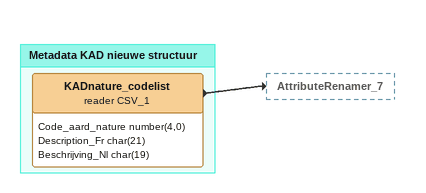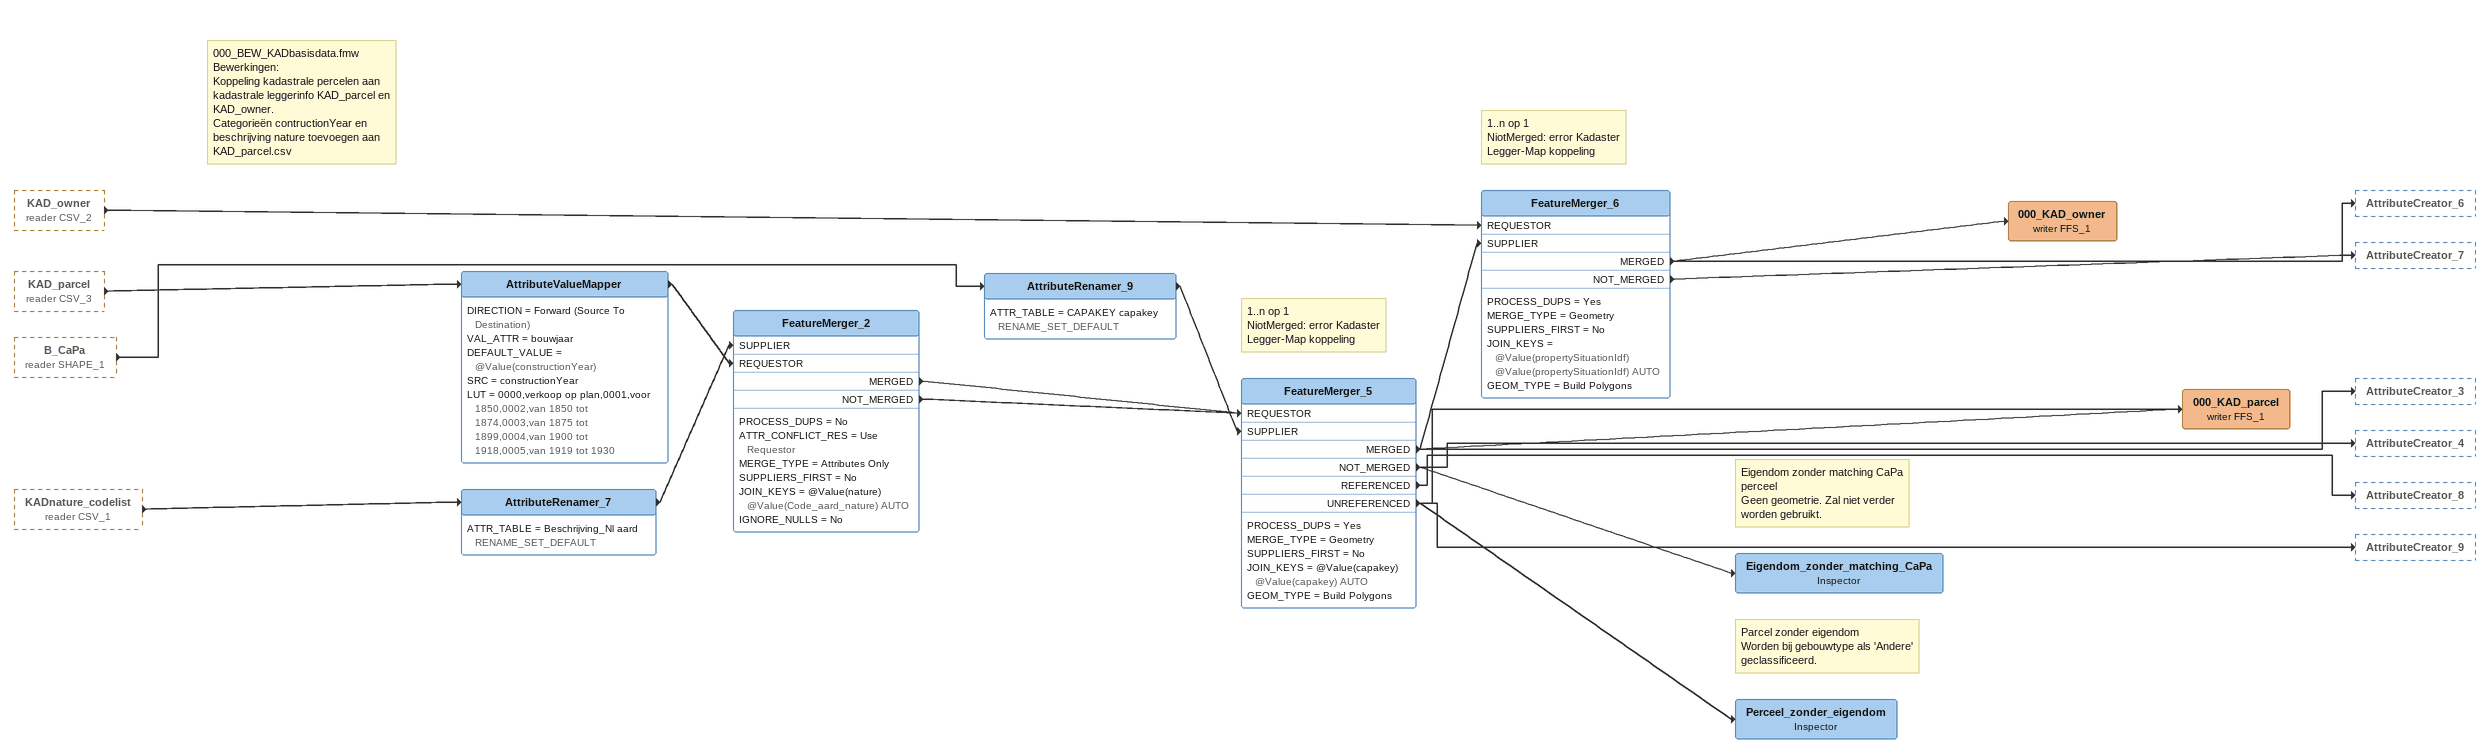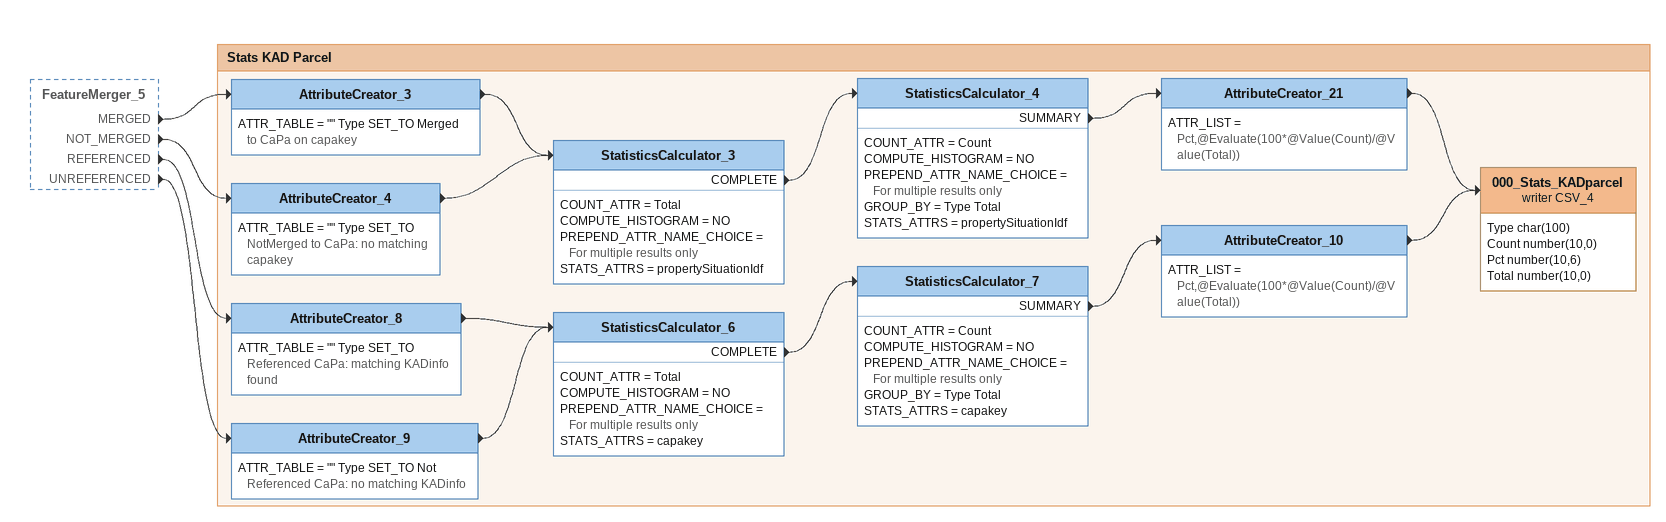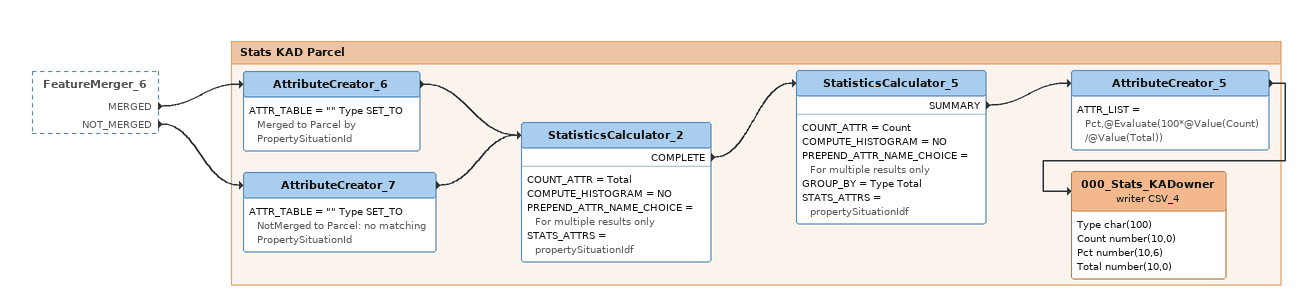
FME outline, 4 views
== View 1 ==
Bookmark: Metadata KAD nieuwe structuur
KADnature_codelist (reader CSV_1)
    attributes: Code_aard_nature number(4,0), Description_Fr char(21), Beschrijving_Nl char(19)
    -> AttributeRenamer_7

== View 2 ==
KAD_owner (reader CSV_2) [outside]
    -> FeatureMerger_6 [REQUESTOR]
KAD_parcel (reader CSV_3) [outside]
    -> AttributeValueMapper
B_CaPa (reader SHAPE_1) [outside]
    -> AttributeRenamer_9
KADnature_codelist (reader CSV_1) [outside]
    -> AttributeRenamer_7
AttributeRenamer_9
    ATTR_TABLE = CAPAKEY capakey RENAME_SET_DEFAULT
    -> FeatureMerger_5 [SUPPLIER]
Note: 000_BEW_KADbasisdata.fmw / Bewerkingen: / Koppeling kadastrale percelen aan kadastrale leggerinfo KAD_parcel en KAD_owner. / Categorieën contructionYear en beschrijving nature toevoegen aan KAD_parcel.csv
AttributeValueMapper
    DIRECTION = Forward (Source To Destination)
    VAL_ATTR = bouwjaar
    DEFAULT_VALUE = @Value(constructionYear)
    SRC = constructionYear
    LUT = 0000,verkoop op plan,0001,voor 1850,0002,van 1850 tot 1874,0003,van 1875 tot 1899,0004,van 1900 tot 1918,0005,van 1919 tot 1930
    -> FeatureMerger_2 [REQUESTOR]
AttributeRenamer_7
    ATTR_TABLE = Beschrijving_Nl aard RENAME_SET_DEFAULT
    -> FeatureMerger_2 [SUPPLIER]
FeatureMerger_2
    PROCESS_DUPS = No
    ATTR_CONFLICT_RES = Use Requestor
    MERGE_TYPE = Attributes Only
    SUPPLIERS_FIRST = No
    JOIN_KEYS = @Value(nature) @Value(Code_aard_nature) AUTO
    IGNORE_NULLS = No
    MERGED -> FeatureMerger_5 [REQUESTOR]
    NOT_MERGED -> FeatureMerger_5 [REQUESTOR]
Note: 1..n op 1 / NiotMerged: error Kadaster Legger-Map koppeling
FeatureMerger_5
    PROCESS_DUPS = Yes
    MERGE_TYPE = Geometry
    SUPPLIERS_FIRST = No
    JOIN_KEYS = @Value(capakey) @Value(capakey) AUTO
    GEOM_TYPE = Build Polygons
    MERGED -> 000_KAD_parcel (writer FFS_1)
    MERGED -> FeatureMerger_6 [SUPPLIER]
    MERGED -> AttributeCreator_3
    NOT_MERGED -> Eigendom_zonder_matching_CaPa
    NOT_MERGED -> AttributeCreator_4
    REFERENCED -> AttributeCreator_8
    UNREFERENCED -> 000_KAD_parcel (writer FFS_1)
    UNREFERENCED -> Perceel_zonder_eigendom
    UNREFERENCED -> AttributeCreator_9
Note: 1..n op 1 / NiotMerged: error Kadaster Legger-Map koppeling
FeatureMerger_6
    PROCESS_DUPS = Yes
    MERGE_TYPE = Geometry
    SUPPLIERS_FIRST = No
    JOIN_KEYS = @Value(propertySituationIdf) @Value(propertySituationIdf) AUTO
    GEOM_TYPE = Build Polygons
    MERGED -> 000_KAD_owner (writer FFS_1)
    MERGED -> AttributeCreator_6
    NOT_MERGED -> AttributeCreator_7
000_KAD_owner (writer FFS_1)
000_KAD_parcel (writer FFS_1)
Note: Eigendom zonder matching CaPa perceel / Geen geometrie. Zal niet verder worden gebruikt.
Eigendom_zonder_matching_CaPa: Inspector
Note: Parcel zonder eigendom / Worden bij gebouwtype als 'Andere' geclassificeerd.
Perceel_zonder_eigendom: Inspector

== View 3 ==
FeatureMerger_5 [outside]
    MERGED -> AttributeCreator_3
    NOT_MERGED -> AttributeCreator_4
    REFERENCED -> AttributeCreator_8
    UNREFERENCED -> AttributeCreator_9

Bookmark: Stats KAD Parcel
AttributeCreator_3
    ATTR_TABLE = "" Type SET_TO Merged to CaPa on capakey
    -> StatisticsCalculator_3
AttributeCreator_4
    ATTR_TABLE = "" Type SET_TO NotMerged to CaPa: no matching capakey
    -> StatisticsCalculator_3
StatisticsCalculator_3
    COUNT_ATTR = Total
    COMPUTE_HISTOGRAM = NO
    PREPEND_ATTR_NAME_CHOICE = For multiple results only
    STATS_ATTRS = propertySituationIdf
    COMPLETE -> StatisticsCalculator_4
StatisticsCalculator_4
    COUNT_ATTR = Count
    COMPUTE_HISTOGRAM = NO
    PREPEND_ATTR_NAME_CHOICE = For multiple results only
    GROUP_BY = Type Total
    STATS_ATTRS = propertySituationIdf
    SUMMARY -> AttributeCreator_21
AttributeCreator_21
    ATTR_LIST = Pct,@Evaluate(100*@Value(Count)/@Value(Total))
    -> 000_Stats_KADparcel (writer CSV_4)
AttributeCreator_8
    ATTR_TABLE = "" Type SET_TO Referenced CaPa: matching KADinfo found
    -> StatisticsCalculator_6
AttributeCreator_9
    ATTR_TABLE = "" Type SET_TO Not Referenced CaPa: no matching KADinfo
    -> StatisticsCalculator_6
StatisticsCalculator_6
    COUNT_ATTR = Total
    COMPUTE_HISTOGRAM = NO
    PREPEND_ATTR_NAME_CHOICE = For multiple results only
    STATS_ATTRS = capakey
    COMPLETE -> StatisticsCalculator_7
StatisticsCalculator_7
    COUNT_ATTR = Count
    COMPUTE_HISTOGRAM = NO
    PREPEND_ATTR_NAME_CHOICE = For multiple results only
    GROUP_BY = Type Total
    STATS_ATTRS = capakey
    SUMMARY -> AttributeCreator_10
AttributeCreator_10
    ATTR_LIST = Pct,@Evaluate(100*@Value(Count)/@Value(Total))
    -> 000_Stats_KADparcel (writer CSV_4)
000_Stats_KADparcel (writer CSV_4)
    attributes: Type char(100), Count number(10,0), Pct number(10,6), Total number(10,0)

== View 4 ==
FeatureMerger_6 [outside]
    MERGED -> AttributeCreator_6
    NOT_MERGED -> AttributeCreator_7

Bookmark: Stats KAD Parcel
AttributeCreator_6
    ATTR_TABLE = "" Type SET_TO Merged to Parcel by PropertySituationId
    -> StatisticsCalculator_2
AttributeCreator_7
    ATTR_TABLE = "" Type SET_TO NotMerged to Parcel: no matching PropertySituationId
    -> StatisticsCalculator_2
StatisticsCalculator_2
    COUNT_ATTR = Total
    COMPUTE_HISTOGRAM = NO
    PREPEND_ATTR_NAME_CHOICE = For multiple results only
    STATS_ATTRS = propertySituationIdf
    COMPLETE -> StatisticsCalculator_5
StatisticsCalculator_5
    COUNT_ATTR = Count
    COMPUTE_HISTOGRAM = NO
    PREPEND_ATTR_NAME_CHOICE = For multiple results only
    GROUP_BY = Type Total
    STATS_ATTRS = propertySituationIdf
    SUMMARY -> AttributeCreator_5
AttributeCreator_5
    ATTR_LIST = Pct,@Evaluate(100*@Value(Count)/@Value(Total))
    -> 000_Stats_KADowner (writer CSV_4)
000_Stats_KADowner (writer CSV_4)
    attributes: Type char(100), Count number(10,0), Pct number(10,6), Total number(10,0)
